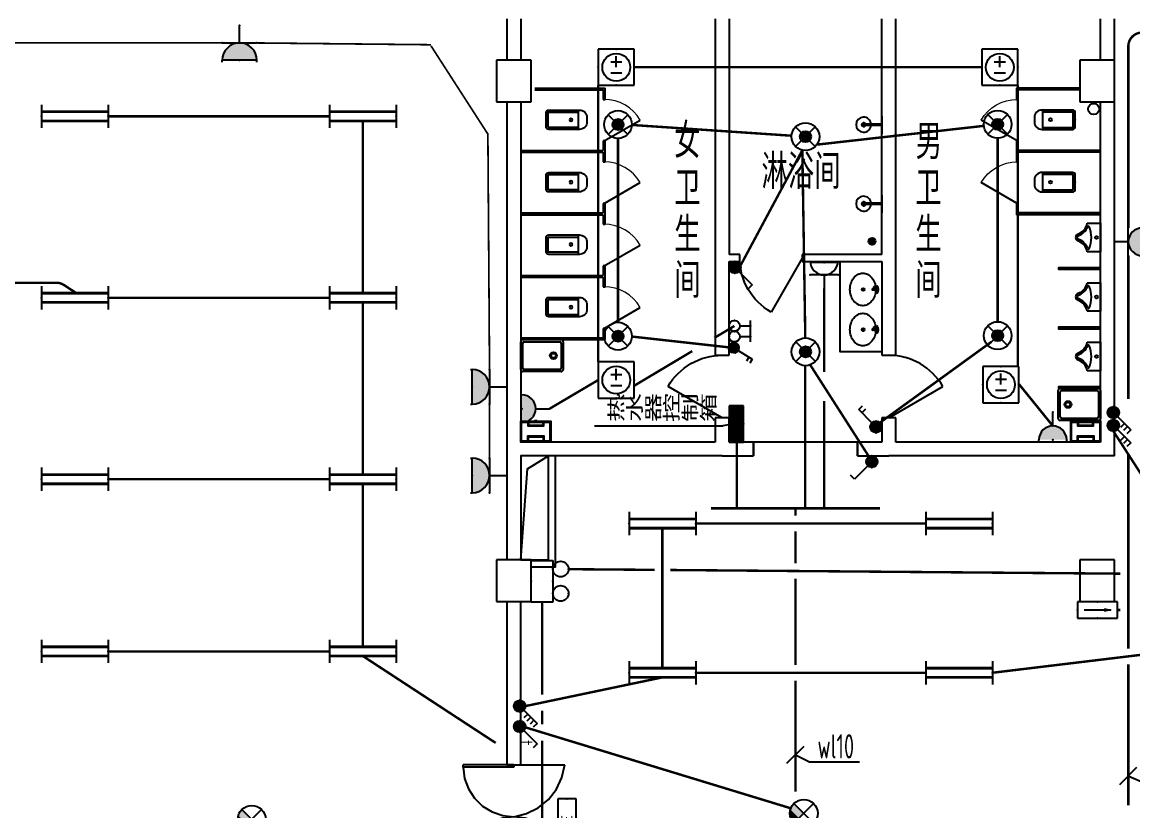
# Model space of a CAD drawing. Extents: x 2166032 to 5302137, y 581493 to 2416206.
# Drawn here: x 2469612 to 2485609, y 1003290 to 1014653 of the extents above; entities that cross this region are included whole.
import ezdxf
from ezdxf.enums import TextEntityAlignment as Align

# ---------------------------------------------------------------- set-up
doc = ezdxf.new("R2010")
doc.units = 0
doc.header["$LTSCALE"] = 1000
doc.header["$MEASUREMENT"] = 0
doc.linetypes.add('DASH', pattern=[0.35, 0.25, -0.1])
doc.linetypes.add('DASHEDX2', pattern=[1.5, 1, -0.5])
for name, color, linetype in [('3T_WOOD', 21, 'Continuous'), ('COLUMN', 2, 'Continuous'), ('DIM-照明', 3, 'Continuous'), ('DIM-箱柜', 3, 'Continuous'), ('EQUIP-动力', 3, 'Continuous'), ('EQUIP-照明', 3, 'Continuous'), ('EQUIP-箱柜', 3, 'Continuous'), ('LATRINE', 8, 'Continuous'), ('LVTRY', 8, 'Continuous'), ('PUB_TEXT', 7, 'Continuous'), ('TEL_TEXT', 7, 'Continuous'), ('WALL', 8, 'Continuous'), ('WINDOW', 8, 'Continuous'), ('WIRE-应急', 6, 'DASH'), ('WIRE-照明', 1, 'Continuous'), ('厨卫', 8, 'Continuous'), ('地漏', 5, 'Continuous'), ('屋面', 151, 'Continuous'), ('消防', 7, 'Continuous')]:
    doc.layers.add(name, color=color, linetype=linetype)
doc.styles.add('_HZTXT', font='！tssdeng.shx', dxfattribs={"width": 0.8, "bigfont": '！tssdchn.shx'})
doc.styles.add('_TCH_LABEL', font='!tssdeng.shx', dxfattribs={"bigfont": '!tssdchn.shx'})
doc.styles.add('_TEL_DIM', font='@tssdeng.shx', dxfattribs={"width": 0.8, "height": 3.5, "bigfont": '!tssdchn.shx'})
doc.styles.get("Standard").update_dxf_attribs({"font": 'tssdeng.shx', "bigfont": 'tssdchn.shx'})
doc.styles.add('zz-0', font='arial.ttf')

# ---------------------------------------------------------------- blocks, each defined once
blk = doc.blocks.new('_LV8')
for p, q in [((-205, 0), (205, 0)), ((-205, -191), (-205, 0)), ((205, 0), (205, -191))]:
    blk.add_line(p, q)
blk.add_circle((0, -60), 20)
for centre, radius, start, end in [((5, -526), 395, 66.6675, 114.1084), ((-243, -391), 203, 19.2639, 79.2894), ((-152, -175), 10, 114.1084, 248.1394), ((-243, -401), 233, 19.2639, 68.1394), ((243, -401), 233, 110.4941, 160.7361), ((243, -391), 203, 100.7106, 160.7361), ((158, -173), 10, 290.4941, 66.6675), ((0, -306), 54, 199.2639, 269.7777), ((0, -316), 24, 199.2639, 269.4998), ((0, -306), 54, 270.2223, 340.7361), ((0, -316), 24, 270.5002, 340.7361)]:
    blk.add_arc(centre, radius, start, end)
blk = doc.blocks.new('$lvtry$00000200')
for p, q in [((-140, -40, 0), (-140, -480, 0)), ((-110, -40, 0), (-110, -470, 0)), ((100, 0, 0), (-100, 0, 0)), ((100, -30, 0), (-100, -30, 0)), ((110, -470, 0), (110, -40, 0)), ((140, -480, 0), (140, -40, 0)), ((140, -470, 0), (-140, -470, 0)), ((-30, -590, 0), (30, -590, 0))]:
    blk.add_line(p, q)
blk.add_circle((0, -359, 0), 20)
for centre, radius, start, end in [((-100, -40, 0), 40, 90, 180), ((-100, -40, 0), 10, 90, 180), ((100, -40, 0), 40, 0, 90), ((100, -40, 0), 10, 0, 90), ((-30, -480, 0), 110, 180, 270), ((30, -480, 0), 110, 270, 0)]:
    blk.add_arc(centre, radius, start, end)
blk.add_point((0, 0))
blk = doc.blocks.new('A$C339C1991')
at = {"layer": 'LVTRY'}
blk.add_line((114, 371), (134, 371), dxfattribs=at)
for points in [[(0, 371), (256, 371)], [(114, 371), (114, 107)], [(134, 371), (134, 107)]]:
    blk.add_lwpolyline(points, dxfattribs=at)
for centre, radius, start, end in [((124, 108), 108, 95.306, 84.694), ((124, 108), 28.3, 110.6725, 69.3275), ((124, 110), 10.5, 197.2381, 342.7619)]:
    blk.add_arc(centre, radius, start, end, dxfattribs=at)
blk = doc.blocks.new('$TCHSYS$APDOOR2D')
blk.add_line((0.5, 0), (0, 0.866))
at = {"lineweight": 13}
blk.add_arc((0.5, 0), 1, 120, 180, dxfattribs=at)
blk = doc.blocks.new('$lvtry$00000194')
for p, q in [((-17, -27, 0), (-17, -17, 0)), ((17, -27, 0), (17, -17, 0))]:
    blk.add_line(p, q)
at = {"elevation": 0}
blk.add_lwpolyline([(14, -39, -0.067374), (92, -53, -0.088152), (166, -93, -0.105269), (218, -155, -0.121685), (235, -224, -0.121685), (218, -292, -0.105269), (166, -355, -0.088152), (92, -394, -0.078966), (0, -409, -0.078966), (-92, -394, -0.088152), (-166, -355, -0.105269), (-218, -292, -0.121685), (-235, -224, -0.121685), (-218, -155, -0.105269), (-166, -93, -0.088152), (-92, -53, -0.059935), (-23, -40, -0.059935)], format="xyb", dxfattribs=at)
for centre, radius in [((0, -27, 0), 16.7), ((0, -221, 0), 20), ((0, -221, 0), 15)]:
    blk.add_circle(centre, radius)
for centre, radius, start, end in [((-40, -17, 0), 10.1, 106.6096, 258.1648), ((-64, 250, 0), 259, 274.7069, 282.3732), ((-75, -197, 0), 173, 71.36, 79.1873), ((-29, -63, 0), 6.77, 155.344, 308.3224), ((-171, 35, 0), 166, 324.8411, 338.1337), ((-171, 35, 0), 170, 324.8411, 331.3523), ((-29, -63, 0), 3.37, 155.344, 308.3224), ((100, -178, 0), 170, 132.3141, 138.8253), ((100, -178, 0), 166, 125.5327, 138.8253), ((-12, -42, 0), 10.6, 201.8924, 261.774), ((0, -17, 0), 16.7, 0, 180), ((-381, -99, 0), 372, 2.3982, 6.7627), ((0, -80, 0), 9.9, 201.7837, 338.2163), ((64, 250, 0), 259, 257.6268, 265.2931), ((381, -99, 0), 372, 170.1008, 177.6018), ((75, -197, 0), 173, 100.8127, 110.4191), ((40, -17, 0), 10.1, 281.8352, 73.3904)]:
    blk.add_arc(centre, radius, start, end)
blk.add_point((0, -17, 0))
blk = doc.blocks.new('A$C6BB928D5')
at = {"layer": '地漏'}
h = blk.add_hatch(dxfattribs=at)
h.set_pattern_fill('ANSI31', color=5, scale=10, style=0)
h.set_pattern_definition([(45, (-2253094.437, -153718.293), (-11.22532015, 11.22532015), [])])
h.paths.add_polyline_path([(0, 50, 1), (100, 50, 1)])
at = {"layer": '地漏', "color": 5}
blk.add_circle((50, 50), 50, dxfattribs=at)
blk = doc.blocks.new('$plan$00001091')
for p, q in [((-275, -410), (-275, -50)), ((-255, -30), (255, -30)), ((275, -50), (275, -410)), ((255, -430), (-255, -430))]:
    blk.add_line(p, q)
for points in [[(-275, 0, 0.414214), (-305, -30, 0.414214)], [(305, -30, 0.414214), (275, 0, 0.414214)], [(-305, -430, 0.414214), (-275, -460, 0.414214)], [(275, -460, 0.414214), (305, -430, 0.414214)]]:
    blk.add_lwpolyline(points, format="xyb")
for points in [[(-275, 0), (275, 0)], [(-305, -430), (-305, -30)], [(305, -30), (305, -430)], [(275, -460), (-275, -460)]]:
    blk.add_lwpolyline(points)
for radius in [50, 32.5]:
    blk.add_circle((165, -230), radius)
for centre, start, end in [((-255, -50), 90, 180), ((255, -50), 0, 90), ((-255, -410), 180, 270), ((255, -410), 270, 360)]:
    blk.add_arc(centre, 20, start, end)
at = {"style": 'zz-0'}
for tag in ['YSIZE', 'XSIZE']:
    blk.add_attdef(tag, (0, 0), '', height=0.5, dxfattribs=at)
blk = doc.blocks.new('cffd')
at = {"layer": '厨卫'}
for p, q in [((288, -44), (300, -44)), ((288, -256), (300, -256))]:
    blk.add_line(p, q, dxfattribs=at)
for points in [[(0, -365), (0, 65), (300, 65), (300, -365)], [(12, -353), (12, 53), (288, 53), (288, -353)]]:
    blk.add_lwpolyline(points, close=True, dxfattribs=at)
for points in [[(12, -272), (82, -272), (82, -29), (12, -29)], [(12, -262), (72, -262), (72, -39), (12, -39)], [(288, -261), (228, -261), (228, -39), (288, -39)], [(288, -251), (238, -251), (238, -49), (288, -49)]]:
    blk.add_lwpolyline(points, dxfattribs=at)
blk.add_lwpolyline([(290, -150, 0, 50, 0), (323, -150, 100, 100, 0)], format="xyseb", dxfattribs=at)
blk = doc.blocks.new('$equip$00001160')
for p, q in [((-1.2, 0.417), (-1.2, -0.417)), ((1.2, 0.417), (1.2, -0.417)), ((-1.2, 0.167), (1.2, 0.167)), ((-1.2, -0.167), (1.2, -0.167))]:
    blk.add_line(p, q)
at = {"const_width": 0.1}
for points in [[(-1.2, 0.167), (1.2, 0.167)], [(-1.2, -0.167), (1.2, -0.167)]]:
    blk.add_lwpolyline(points, dxfattribs=at)
at = {"layer": 'EQUIP-照明'}
for p in [(-1.2, 0), (0, 0.167), (1.2, 0), (0, -0.167)]:
    blk.add_point(p, dxfattribs=at)
at = {"layer": 'EQUIP-照明', "flags": 9}
blk.add_attdef('A', (0, 0), '', height=0.00002, dxfattribs=at)
blk = doc.blocks.new('$equip$00001965')
for p, q in [((0.147, 0.356), (0.625, 0.833)), ((0.625, 0.833), (0.766, 0.692)), ((0.286, 0.494), (0.427, 0.353)), ((0.399, 0.607), (0.54, 0.466)), ((0.512, 0.72), (0.653, 0.579))]:
    blk.add_line(p, q)
blk.add_circle((0, 0.208), 0.208)
for p in [(0, 0.417), (-0.208, 0.208), (0, 0), (0.208, 0.208)]:
    blk.add_point(p)
for points in [[(0, 0.417), (0, 0.417), (-0.104, 0.389), (0.104, 0.389)], [(-0.18, 0.312), (0.18, 0.312), (-0.208, 0.208), (0.208, 0.208)], [(-0.18, 0.104), (0.18, 0.104), (-0.208, 0.208), (0.208, 0.208)], [(-0.104, 0.389), (0.104, 0.389), (-0.18, 0.312), (0.18, 0.312)], [(-0.104, 0.028), (0.104, 0.028), (-0.18, 0.104), (0.18, 0.104)], [(0, 0), (0, 0), (-0.104, 0.028), (0.104, 0.028)]]:
    blk.add_solid(points)
at = {"layer": 'TEL_TEXT', "style": '_TEL_DIM', "flags": 1}
blk.add_attdef('A', text='', height=0.00002, dxfattribs=at).set_placement((0, 0), align=Align.MIDDLE_CENTER)
blk = doc.blocks.new('$equip$00001964')
for p, q in [((0.147, 0.356), (0.625, 0.833)), ((0.625, 0.833), (0.766, 0.692)), ((0.399, 0.607), (0.54, 0.466)), ((0.512, 0.72), (0.653, 0.579))]:
    blk.add_line(p, q)
blk.add_circle((0, 0.208), 0.208)
for p in [(0, 0.417), (-0.208, 0.208), (0, 0), (0.208, 0.208)]:
    blk.add_point(p)
for points in [[(0, 0.417), (0, 0.417), (-0.104, 0.389), (0.104, 0.389)], [(-0.18, 0.313), (0.18, 0.313), (-0.208, 0.208), (0.208, 0.208)], [(-0.18, 0.104), (0.18, 0.104), (-0.208, 0.208), (0.208, 0.208)], [(-0.104, 0.389), (0.104, 0.389), (-0.18, 0.313), (0.18, 0.313)], [(-0.104, 0.028), (0.104, 0.028), (-0.18, 0.104), (0.18, 0.104)], [(0, 0), (0, 0), (-0.104, 0.028), (0.104, 0.028)]]:
    blk.add_solid(points)
at = {"layer": 'TEL_TEXT', "style": '_TEL_DIM', "flags": 1}
blk.add_attdef('A', text='', height=0.00002, dxfattribs=at).set_placement((0, 0), align=Align.MIDDLE_CENTER)
blk = doc.blocks.new('$equip$00001190')
for p, q in [((-0.354, 0.354), (0.354, -0.354)), ((-0.354, -0.354), (0.354, 0.354))]:
    blk.add_line(p, q)
blk.add_circle((0, 0), 0.5)
for points in [[(-0.177, -0.177), (-0.483, 0.129), (0, 0), (-0.354, 0.354)], [(-0.306, -0.306), (-0.483, -0.129), (-0.177, -0.177), (-0.483, 0.129)], [(-0.354, -0.354), (-0.354, -0.354), (-0.306, -0.306), (-0.483, -0.129)]]:
    blk.add_solid(points)
at = {"flags": 9}
blk.add_attdef('A', (0, 0), '', height=0.00002, dxfattribs=at)
blk = doc.blocks.new('$equip$00001822')
for p, q in [((0.147, 0.356), (0.625, 0.833)), ((0.625, 0.833), (0.766, 0.692))]:
    blk.add_line(p, q)
blk.add_circle((0, 0.208), 0.208)
for p in [(0, 0.417), (-0.208, 0.208), (-0.015, 0.001), (0.208, 0.208)]:
    blk.add_point(p)
for points in [[(0, 0.417), (0, 0.417), (-0.104, 0.389), (0.104, 0.389)], [(-0.18, 0.313), (0.18, 0.313), (-0.208, 0.208), (0.208, 0.208)], [(-0.18, 0.104), (0.18, 0.104), (-0.208, 0.208), (0.208, 0.208)], [(-0.104, 0.389), (0.104, 0.389), (-0.18, 0.313), (0.18, 0.313)], [(-0.104, 0.028), (0.104, 0.028), (-0.18, 0.104), (0.18, 0.104)], [(0, 0), (0, 0), (-0.104, 0.028), (0.104, 0.028)]]:
    blk.add_solid(points)
at = {"color": 7, "style": '_TEL_DIM'}
blk.add_attdef('$TEXT$', text='', height=0.4, dxfattribs=at).set_placement((0.581, 0.465), align=Align.MIDDLE_CENTER)
at = {"color": 7, "style": '_TEL_DIM', "flags": 1}
blk.add_attdef('A', text='', height=0.00002, dxfattribs=at).set_placement((0, 0), align=Align.MIDDLE_CENTER)
blk = doc.blocks.new('$equip$00001237')
for p, q in [((-0.5, 1.05), (-0.5, 1)), ((-0.5, 1), (0.5, 1)), ((0.5, 1.05), (0.5, 1)), ((0.5, 0.5), (-0.5, 0.5)), ((0, 0.5), (0, 0))]:
    blk.add_line(p, q)
blk.add_arc((0, 1), 0.5, 180, 0)
for p in [(0, 1), (-0.5, 0.5), (0.5, 0.5), (0, 0)]:
    blk.add_point(p)
for points in [[(0.433, 0.75), (-0.433, 0.75), (0.5, 1), (-0.5, 1)], [(0.25, 0.567), (-0.25, 0.567), (0.433, 0.75), (-0.433, 0.75)], [(0, 0.5), (0, 0.5), (0.25, 0.567), (-0.25, 0.567)]]:
    blk.add_solid(points)
at = {"flags": 9}
blk.add_attdef('A', (0, 0), '', height=0.00002, dxfattribs=at)
blk = doc.blocks.new('$equip$00001687')
for p, q in [((0.72, 0.6), (-0.72, 0.6)), ((-0.72, 0.6), (-0.72, 0)), ((0.72, 0), (0.72, 0.6)), ((-0.72, 0), (0.72, 0))]:
    blk.add_line(p, q)
at = {"color": 7}
blk.add_line((-0.48, 0.3), (0.48, 0.3), dxfattribs=at)
for p in [(0, 0.6), (-0.72, 0.3), (0, 0), (0.72, 0.3)]:
    blk.add_point(p)
blk.add_solid([(0.24, 0.228), (0.528, 0.3), (0.24, 0.372)])
at = {"layer": 'TEL_TEXT', "style": '_TEL_DIM', "flags": 1}
blk.add_attdef('A', text='', height=0.00002, dxfattribs=at).set_placement((0, 0), align=Align.MIDDLE_CENTER)
blk = doc.blocks.new('$equip_U$00000006')
at = {"color": 3}
for p, q in [((-0.6, 0.624), (0.6, 0.624)), ((-0.6, 0), (-0.6, 0.624)), ((0.6, 0.624), (0.6, 0)), ((0.6, 0), (-0.6, 0))]:
    blk.add_line(p, q, dxfattribs=at)
for centre in [(-0.35, 0.849), (0.35, 0.849)]:
    blk.add_circle(centre, 0.225, dxfattribs=at)
at = {"style": '_TEL_DIM', "flags": 1}
blk.add_attdef('A', text='', height=0.00002, dxfattribs=at).set_placement((0, 0), align=Align.MIDDLE_CENTER)
blk = doc.blocks.new('$equip_U$00000175(20081108-2321)')
for p in [(0, 0.624), (-0.6, 0.312), (0, 0), (0.6, 0.312)]:
    blk.add_point(p)
blk.add_blockref('$equip_U$00000006', (0, 0))
at = {"color": 7, "style": '_TEL_DIM', "flags": 1}
blk.add_attdef('A', text='', height=0.000025, dxfattribs=at).set_placement((0, 0), align=Align.MIDDLE_CENTER)
blk = doc.blocks.new('$equip_U$00000184(许虹剑)')
for p in [(-0.35, 1.074), (0.35, 1.074), (-0.6, 0.312), (0, 0), (0.6, 0.312)]:
    blk.add_point(p)
blk.add_blockref('$equip_U$00000175(20081108-2321)', (0, 0))
at = {"color": 7, "style": '_TEL_DIM', "flags": 1}
blk.add_attdef('A', text='', height=0.000025, dxfattribs=at).set_placement((0, 0), align=Align.MIDDLE_CENTER)
blk = doc.blocks.new('$equip_U$00000360(20081108-2321)')
at = {"ltscale": 5}
for p in [(-0.35, 1.074), (0.35, 1.074), (-0.6, 0.312), (0, 0), (0.6, 0.312)]:
    blk.add_point(p, dxfattribs=at)
blk.add_blockref('$equip_U$00000184(许虹剑)', (0, 0), dxfattribs=at)
at = {"color": 7, "style": '_TEL_DIM', "flags": 1}
blk.add_attdef('A', text='', height=0.000025, dxfattribs=at).set_placement((0, 0), align=Align.MIDDLE_CENTER)
blk = doc.blocks.new('$equip$00001149')
for p, q in [((-0.354, 0.354), (0.354, -0.354)), ((0.354, 0.354), (-0.354, -0.354))]:
    blk.add_line(p, q)
for radius in [0.5, 0.2]:
    blk.add_circle((0, 0), radius)
for points in [[(-0.173, 0.1), (0.173, 0.1), (-0.2, 0), (0.2, 0)], [(-0.173, -0.1), (0.173, -0.1), (-0.2, 0), (0.2, 0)], [(-0.1, 0.173), (0.1, 0.173), (-0.173, 0.1), (0.173, 0.1)], [(0, 0.2), (0, 0.2), (-0.1, 0.173), (0.1, 0.173)], [(-0.1, -0.173), (0.1, -0.173), (-0.173, -0.1), (0.173, -0.1)], [(0, -0.2), (0, -0.2), (-0.1, -0.173), (0.1, -0.173)]]:
    blk.add_solid(points)
at = {"flags": 9}
blk.add_attdef('A', (0, 0), '', height=0.00002, dxfattribs=at)
blk = doc.blocks.new('$equip$00001274')
for p, q in [((-0.5, 1.05), (-0.5, 1)), ((0.5, 1.05), (0.5, 1)), ((0, 0.5), (0, 0))]:
    blk.add_line(p, q)
blk.add_arc((0, 1), 0.5, 180, 0)
for p in [(0, 1), (0, 0.5), (0, 0)]:
    blk.add_point(p)
for points in [[(0.433, 0.75), (-0.433, 0.75), (0.5, 1), (-0.5, 1)], [(0.433, 0.75), (-0.433, 0.75), (0.5, 1), (-0.5, 1)], [(0.25, 0.567), (-0.25, 0.567), (0.433, 0.75), (-0.433, 0.75)], [(0.25, 0.567), (-0.25, 0.567), (0.433, 0.75), (-0.433, 0.75)], [(0, 0.5), (0, 0.5), (0.25, 0.567), (-0.25, 0.567)], [(0, 0.5), (0, 0.5), (0.25, 0.567), (-0.25, 0.567)]]:
    blk.add_solid(points)
at = {"flags": 9}
blk.add_attdef('A', (0, 0), '', height=0.00002, dxfattribs=at)
blk = doc.blocks.new('$equip$00001344')
for p, q in [((0.65, 0.65), (-0.65, 0.65)), ((-0.65, 0.65), (-0.65, -0.65)), ((0, 0), (0, 0.4)), ((0.65, -0.65), (0.65, 0.65)), ((-0.2, 0.2), (0.2, 0.2)), ((-0.2, -0.2), (0.2, -0.2)), ((-0.65, -0.65), (0.65, -0.65))]:
    blk.add_line(p, q)
blk.add_circle((0, 0), 0.5)
for p in [(0, 0.65), (-0.65, 0), (0.65, 0), (0, -0.65)]:
    blk.add_point(p)
at = {"flags": 9}
blk.add_attdef('A', (0, 0), '', height=0.00002, dxfattribs=at)
blk = doc.blocks.new('$equip$00001238')
for p, q in [((0.497, 0.95), (-0.497, 0.95)), ((0.5, 0.5), (-0.5, 0.5)), ((0, 0.5), (0, 0))]:
    blk.add_line(p, q)
blk.add_arc((0, 1), 0.5, 180, 0)
for p in [(0, 0.95), (-0.5, 0.5), (0.5, 0.5), (0, 0)]:
    blk.add_point(p)
at = {"flags": 9}
blk.add_attdef('A', (0, 0), '', height=0.00002, dxfattribs=at)
blk = doc.blocks.new('$equip$00001963')
for p, q in [((0.147, 0.356), (0.625, 0.833)), ((0.625, 0.833), (0.766, 0.692)), ((0.512, 0.72), (0.653, 0.579))]:
    blk.add_line(p, q)
blk.add_circle((0, 0.208), 0.208)
for p in [(0, 0.417), (-0.208, 0.208), (0, 0), (0.208, 0.208)]:
    blk.add_point(p)
for points in [[(0, 0.417), (0, 0.417), (-0.104, 0.389), (0.104, 0.389)], [(-0.18, 0.313), (0.18, 0.313), (-0.208, 0.208), (0.208, 0.208)], [(-0.18, 0.104), (0.18, 0.104), (-0.208, 0.208), (0.208, 0.208)], [(-0.104, 0.389), (0.104, 0.389), (-0.18, 0.313), (0.18, 0.313)], [(-0.104, 0.028), (0.104, 0.028), (-0.18, 0.104), (0.18, 0.104)], [(0, 0), (0, 0), (-0.104, 0.028), (0.104, 0.028)]]:
    blk.add_solid(points)
at = {"layer": 'TEL_TEXT', "style": '_TEL_DIM', "flags": 1}
blk.add_attdef('A', text='', height=0.00002, dxfattribs=at).set_placement((0, 0), align=Align.MIDDLE_CENTER)
blk = doc.blocks.new('$equip$00001212')
for p, q in [((-0.222, 0), (0.222, 0)), ((0, 0.444), (0, 0))]:
    blk.add_line(p, q)
blk.add_circle((0, 0.667), 0.222)
at = {"layer": 'EQUIP-照明'}
for p in [(-0.222, 0.667), (0, 0.889), (0.222, 0.667), (0, 0)]:
    blk.add_point(p, dxfattribs=at)
at = {"layer": 'EQUIP-照明', "flags": 9}
blk.add_attdef('A', (0, 0), '', height=0.00002, dxfattribs=at)
blk = doc.blocks.new('*X38')
at = {"color": 0}
for p, q in [((-250, 33), (-83, 200)), ((-250, 68), (-118, 200)), ((-250, 104), (-154, 200)), ((-250, 139), (-189, 200)), ((-250, 174), (-224, 200)), ((-247, 0), (-47, 200)), ((-212, 0), (-12, 200)), ((-177, 0), (23, 200)), ((-141, 0), (59, 200)), ((-106, 0), (94, 200)), ((-71, 0), (129, 200)), ((-35, 0), (165, 200)), ((0, 0), (200, 200)), ((35, 0), (235, 200)), ((71, 0), (250, 179)), ((106, 0), (250, 144)), ((141, 0), (250, 109)), ((177, 0), (250, 73)), ((212, 0), (250, 38)), ((247, 0), (250, 3))]:
    blk.add_line(p, q, dxfattribs=at)
blk = doc.blocks.new('$equip$00001421')
for p, q in [((0.75, 0.6), (-0.75, 0.6)), ((-0.75, 0.6), (-0.75, 0)), ((0.75, 0), (0.75, 0.6)), ((-0.75, 0), (0.75, 0))]:
    blk.add_line(p, q)
at = {"const_width": 0.6}
blk.add_lwpolyline([(-0.75, 0.3), (0.75, 0.3)], dxfattribs=at)
for p in [(0, 0.6), (-0.75, 0.3), (0, 0), (0.75, 0.3)]:
    blk.add_point(p)
at = {"xscale": 0.00300000000061118, "yscale": 0.00300000000061118, "zscale": 0.003}
blk.add_blockref('*X38', (0, 0), dxfattribs=at)
at = {"style": '_TCH_LABEL', "flags": 9}
blk.add_attdef('A', (0, 0), '', height=0.00002, dxfattribs=at)
blk = doc.blocks.new('$equip$00001962')
for p, q in [((0.147, 0.356), (0.625, 0.833)), ((0.625, 0.833), (0.766, 0.692))]:
    blk.add_line(p, q)
blk.add_circle((0, 0.208), 0.208)
for p in [(0, 0.417), (-0.208, 0.208), (0, 0), (0.208, 0.208)]:
    blk.add_point(p)
for points in [[(0, 0.417), (0, 0.417), (-0.104, 0.389), (0.104, 0.389)], [(-0.18, 0.313), (0.18, 0.313), (-0.208, 0.208), (0.208, 0.208)], [(-0.18, 0.104), (0.18, 0.104), (-0.208, 0.208), (0.208, 0.208)], [(-0.104, 0.389), (0.104, 0.389), (-0.18, 0.313), (0.18, 0.313)], [(-0.104, 0.028), (0.104, 0.028), (-0.18, 0.104), (0.18, 0.104)], [(0, 0), (0, 0), (-0.104, 0.028), (0.104, 0.028)]]:
    blk.add_solid(points)
at = {"layer": 'TEL_TEXT', "style": '_TEL_DIM', "flags": 1}
blk.add_attdef('A', text='', height=0.00002, dxfattribs=at).set_placement((0, 0), align=Align.MIDDLE_CENTER)
blk = doc.blocks.new('$equip$00001776')
for p, q in [((0.72, 0.66), (-0.72, 0.66)), ((-0.72, 0.66), (-0.72, 0)), ((0.72, 0), (0.72, 0.66)), ((-0.72, 0), (0.72, 0))]:
    blk.add_line(p, q)
for p in [(0, 0.66), (-0.72, 0.33), (0, 0), (0.72, 0.33)]:
    blk.add_point(p)
at = {"color": 7, "style": '_TEL_DIM'}
blk.add_attdef('$TEXT$', text='', height=0.4, dxfattribs=at).set_placement((0, 0.33), align=Align.MIDDLE_CENTER)
at = {"color": 7, "style": '_TEL_DIM', "flags": 1}
blk.add_attdef('A', text='', height=0.00002, dxfattribs=at).set_placement((0, 0), align=Align.MIDDLE_CENTER)
blk = doc.blocks.new('$DorLib2D$00000141')
at = {"color": 0}
for points in [[(-0.5, 0), (-0.5, 0.487)], [(-0.475, 0.487), (-0.5, 0.487)], [(-0.475, 0), (-0.475, 0.487)], [(-0.369, 0.473), (-0.475, 0.487)], [(-0.268, 0.435), (-0.369, 0.473)], [(-0.178, 0.377), (-0.268, 0.435)], [(0.268, 0.435), (0.178, 0.377)], [(0.369, 0.473), (0.268, 0.435)], [(0.475, 0.487), (0.369, 0.473)], [(0.475, 0), (0.475, 0.487)], [(0.475, 0.487), (0.5, 0.487)], [(0.5, 0), (0.5, 0.487)], [(-0.103, 0.3), (-0.178, 0.377)], [(0.178, 0.377), (0.103, 0.3)], [(-0.047, 0.208), (-0.103, 0.3)], [(0.103, 0.3), (0.047, 0.208)], [(-0.012, 0.107), (-0.047, 0.208)], [(0, 0), (-0.012, 0.107)], [(0.012, 0.107), (0, 0)], [(0.047, 0.208), (0.012, 0.107)], [(-0.012, -0.107), (0, 0)], [(-0.5, 0), (-0.475, 0)], [(0.5, 0), (0.475, 0)]]:
    blk.add_lwpolyline(points, dxfattribs=at)
at = {"color": 0, "linetype": 'DASHEDX2'}
for points in [[(0, 0), (0.03, -0.122), (0.086, -0.234), (0.165, -0.331), (0.264, -0.408), (0.378, -0.461), (0.5, -0.488)], [(-0.5, 0), (-0.5, -0.488)], [(0.5, 0), (0.5, -0.488)], [(-0.103, -0.3), (-0.047, -0.208)], [(-0.047, -0.208), (-0.012, -0.107)], [(-0.178, -0.377), (-0.103, -0.3)], [(-0.268, -0.435), (-0.178, -0.377)], [(-0.475, -0.488), (-0.5, -0.488)], [(-0.475, -0.487), (-0.369, -0.473)], [(-0.369, -0.473), (-0.268, -0.435)]]:
    blk.add_lwpolyline(points, dxfattribs=at)
blk = doc.blocks.new('$DorLib2D$00000214')
at = {"color": 0}
blk.add_line((0.5, 0), (0, 0.866), dxfattribs=at)
blk.add_arc((0.5, 0), 1, 120, 180, dxfattribs=at)

msp = doc.modelspace()

# ---------------------------------------------------------------- linework, layer by layer
msp.add_circle((2604640.5, 1020101.3), 438608.5)
at = {"layer": '3T_WOOD'}
msp.add_lwpolyline([(2476794.4, 1006904.3), (2476892.7, 1008215.8), (2477194.4, 1008404.3)], dxfattribs=at)
at = {"layer": 'COLUMN'}
for p, q in [((2476944.1, 1014104.4), (2476444.1, 1014104.4)), ((2476444.1, 1014104.4), (2476444.1, 1013504.3)), ((2476944.1, 1013504.3), (2476944.1, 1014104.4)), ((2485344.1, 1014104.4), (2484844.1, 1014104.4)), ((2484844.1, 1014104.4), (2484844.1, 1013504.3)), ((2485344.1, 1013504.3), (2485344.1, 1014104.4)), ((2476444.1, 1013504.3), (2476944.1, 1013504.3)), ((2484844.1, 1013504.3), (2485344.1, 1013504.3)), ((2476944.1, 1006904.4), (2476444.1, 1006904.4)), ((2476444.1, 1006904.4), (2476444.1, 1006304.4)), ((2476944.1, 1006304.4), (2476944.1, 1006904.4)), ((2485344.1, 1006904.4), (2484844.1, 1006904.4)), ((2484844.1, 1006904.4), (2484844.1, 1006304.4)), ((2485344.1, 1006304.4), (2485344.1, 1006904.4)), ((2476444.1, 1006304.4), (2476944.1, 1006304.4)), ((2484844.1, 1006304.4), (2485344.1, 1006304.4))]:
    msp.add_line(p, q, dxfattribs=at)
at = {"layer": 'DIM-照明'}
for p, q in [((2480627.1, 1003974.8), (2480874.6, 1004222.2)), ((2485420.6, 1003669.4), (2485668.1, 1003916.9))]:
    msp.add_line(p, q, dxfattribs=at)
for points in [[(2480750.9, 1004098.5), (2480953.3, 1003994.4)], [(2480953.3, 1003994.4), (2481671.1, 1003994.4)], [(2485544.4, 1003793.1), (2485805.9, 1003678.7)]]:
    msp.add_lwpolyline(points, dxfattribs=at)
at = {"layer": 'DIM-箱柜'}
for p in [(2477856, 1008837.6), (2479814.1, 1008855.9)]:
    msp.add_line(p, (2479703.9, 1008837.6), dxfattribs=at)
at = {"layer": 'LATRINE'}
for p, q in [((2476994.4, 1013704.3), (2478006.9, 1013704.3)), ((2476994.4, 1013679.3), (2477981.9, 1013679.3)), ((2477981.9, 1013679.3), (2477981.9, 1013541.8)), ((2478006.9, 1013541.8), (2478006.9, 1013704.3)), ((2484844.1, 1013704.3), (2483931.9, 1013704.3)), ((2483931.9, 1013704.3), (2483931.9, 1013541.8)), ((2484844.1, 1013679.3), (2483956.9, 1013679.3)), ((2483956.9, 1013541.8), (2483956.9, 1013679.3)), ((2477981.9, 1013541.8), (2478006.9, 1013541.8)), ((2483931.9, 1013541.8), (2483956.9, 1013541.8)), ((2478006.9, 1012941.8), (2477981.9, 1012941.8)), ((2477981.9, 1012941.8), (2477981.9, 1012804.3)), ((2478006.9, 1012791.8), (2478006.9, 1012941.8)), ((2483956.9, 1012941.8), (2483931.9, 1012941.8)), ((2483931.9, 1012941.8), (2483931.9, 1012791.8)), ((2483956.9, 1012804.3), (2483956.9, 1012941.8)), ((2476794.4, 1012804.3), (2477981.9, 1012804.3)), ((2476794.4, 1012779.3), (2477981.9, 1012779.3)), ((2477981.9, 1012779.3), (2477981.9, 1012641.8)), ((2478006.9, 1012641.8), (2478006.9, 1012791.8)), ((2483931.9, 1012791.8), (2483931.9, 1012641.8)), ((2485144.4, 1012804.3), (2483956.9, 1012804.3)), ((2485144.4, 1012779.3), (2483956.9, 1012779.3)), ((2483956.9, 1012641.8), (2483956.9, 1012779.3)), ((2485144.4, 1012779.3), (2485144.4, 1012804.3)), ((2477981.9, 1012641.8), (2478006.9, 1012641.8)), ((2483931.9, 1012641.8), (2483956.9, 1012641.8)), ((2478006.9, 1012041.8), (2477981.9, 1012041.8)), ((2477981.9, 1012041.8), (2477981.9, 1011904.3)), ((2478006.9, 1011891.8), (2478006.9, 1012041.8)), ((2483956.9, 1012041.8), (2483931.9, 1012041.8)), ((2483931.9, 1012041.8), (2483931.9, 1011879.3)), ((2483956.9, 1011904.3), (2483956.9, 1012041.8)), ((2476794.4, 1011904.3), (2477981.9, 1011904.3)), ((2476794.4, 1011879.3), (2477981.9, 1011879.3)), ((2477981.9, 1011879.3), (2477981.9, 1011741.8)), ((2478006.9, 1011741.8), (2478006.9, 1011891.8)), ((2485144.4, 1011879.3), (2483931.9, 1011879.3)), ((2485144.4, 1011904.3), (2483956.9, 1011904.3)), ((2485144.4, 1011879.3), (2485144.4, 1011904.3)), ((2477981.9, 1011741.8), (2478006.9, 1011741.8)), ((2478006.9, 1011141.8), (2477981.9, 1011141.8)), ((2477981.9, 1011141.8), (2477981.9, 1011004.3)), ((2478006.9, 1010991.8), (2478006.9, 1011141.8)), ((2476794.4, 1011004.3), (2477981.9, 1011004.3)), ((2476794.4, 1010979.3), (2477981.9, 1010979.3)), ((2477981.9, 1010979.3), (2477981.9, 1010841.8)), ((2478006.9, 1010841.8), (2478006.9, 1010991.8)), ((2477981.9, 1010841.8), (2478006.9, 1010841.8)), ((2478006.9, 1010241.8), (2477981.9, 1010241.8)), ((2477981.9, 1010241.8), (2477981.9, 1010104.3)), ((2478006.9, 1010079.3), (2478006.9, 1010241.8)), ((2476794.4, 1010104.3), (2477981.9, 1010104.3)), ((2476794.4, 1010079.3), (2478006.9, 1010079.3))]:
    msp.add_line(p, q, dxfattribs=at)
at = {"layer": 'LVTRY'}
msp.add_lwpolyline([(2481994.4, 1011204.3), (2481994.4, 1009904.3), (2481394.4, 1009904.3), (2481394.4, 1011204.3)], close=True, dxfattribs=at)
at = {"layer": 'LVTRY', "linetype": 'Continuous'}
for points in [[(2485144.4, 1011089.3), (2484544.4, 1011089.3), (2484544.4, 1011119.3), (2485144.4, 1011119.3)], [(2485144.4, 1010232.2), (2484544.4, 1010232.2), (2484544.4, 1010262.2), (2485144.4, 1010262.2)], [(2485144.4, 1009375), (2484544.4, 1009375), (2484544.4, 1009405), (2485144.4, 1009405)]]:
    msp.add_lwpolyline(points, dxfattribs=at)
at = {"layer": 'WALL'}
for p, q in [((2476594.4, 1014704.3), (2476594.4, 1014104.4)), ((2476794.4, 1014704.3), (2476794.4, 1014104.4)), ((2479594.4, 1014704.3), (2479594.4, 1011254.3)), ((2479794.4, 1014704.3), (2479794.4, 1011304.3)), ((2481994.4, 1011304.3), (2481994.4, 1014704.3)), ((2482194.4, 1011254.3), (2482194.4, 1014704.3)), ((2485144.4, 1014104.4), (2485144.4, 1014704.3)), ((2485344.4, 1013804.4), (2485344.4, 1014704.3)), ((2485344.4, 1008404.3), (2485344.4, 1013804.4)), ((2476594.4, 1013504.3), (2476594.4, 1008504.3)), ((2476794.4, 1013504.3), (2476794.4, 1008604.3)), ((2485144.4, 1008604.3), (2485144.4, 1013504.3)), ((2479594.4, 1011254.3), (2479594.4, 1009854.3)), ((2479948.9, 1011304.3), (2479794.4, 1011304.3)), ((2479794.4, 1009854.3), (2479794.4, 1011204.3)), ((2479794.4, 1011204.3), (2479948.9, 1011204.3)), ((2479948.9, 1011204.3), (2479948.9, 1011304.3)), ((2481994.4, 1011304.3), (2480848.9, 1011304.3)), ((2480848.9, 1011304.3), (2480848.9, 1011204.3)), ((2480848.9, 1011204.3), (2481994.4, 1011204.3)), ((2481994.4, 1011204.3), (2481994.4, 1009854.3)), ((2482194.4, 1009854.3), (2482194.4, 1011254.3)), ((2479594.4, 1009854.3), (2479794.4, 1009854.3)), ((2481994.4, 1009854.3), (2482194.4, 1009854.3)), ((2479794.4, 1008954.3), (2479594.4, 1008954.3)), ((2479594.4, 1008954.3), (2479594.4, 1008604.3)), ((2479794.4, 1008604.3), (2479794.4, 1008954.3)), ((2482194.4, 1008954.3), (2481994.4, 1008954.3)), ((2481994.4, 1008954.3), (2481994.4, 1008604.3)), ((2482194.4, 1008604.3), (2482194.4, 1008954.3)), ((2476594.4, 1008504.3), (2476594.4, 1006904.4)), ((2479594.4, 1008604.3), (2476794.4, 1008604.3)), ((2480144.4, 1008604.3), (2479794.4, 1008604.3)), ((2480144.4, 1008404.3), (2480144.4, 1008604.3)), ((2481994.4, 1008604.3), (2481644.4, 1008604.3)), ((2481644.4, 1008604.3), (2481644.4, 1008404.3)), ((2485144.4, 1008604.3), (2482194.4, 1008604.3)), ((2479694.4, 1008404.3), (2476794.4, 1008404.3)), ((2476794.4, 1008404.3), (2476794.4, 1006904.4)), ((2479694.4, 1008404.3), (2480144.4, 1008404.3)), ((2481644.4, 1008404.3), (2482094.4, 1008404.3)), ((2485344.4, 1008404.3), (2482094.4, 1008404.3)), ((2476594.4, 1006304.4), (2476594.4, 1003954.3)), ((2476794.4, 1003954.3), (2476794.4, 1006304.4)), ((2476594.4, 1003954.3), (2476794.4, 1003954.3))]:
    msp.add_line(p, q, dxfattribs=at)
at = {"layer": 'WINDOW', "linetype": 'DASH'}
for p, q in [((2480144.4, 1008604.3), (2480144.4, 1008404.3)), ((2481644.4, 1008404.3), (2481644.4, 1008604.3))]:
    msp.add_line(p, q, dxfattribs=at)
at = {"layer": 'WINDOW'}
msp.add_line((2481644.4, 1008604.3), (2480144.4, 1008604.3), dxfattribs=at)
at = {"layer": 'WIRE-应急', "linetype": 'DASH', "const_width": 35}
for points in [[(2478720.6, 1006762), (2477481, 1006772.1)], [(2485431.9, 1006707.3), (2478945.6, 1006760.2)], [(2477100.1, 1006297.9), (2477100.1, 1004964.3)], [(2485389.5, 1006183.8), (2485431.9, 1006183.8)], [(2477100.1, 1004734.4), (2477100.1, 1004537.2)], [(2476820.6, 1004504.9), (2480684, 1003326.3)], [(2477100.1, 1004302), (2477100.1, 1001681.3)]]:
    msp.add_lwpolyline(points, dxfattribs=at)
at = {"layer": 'WIRE-照明', "linetype": 'Continuous', "const_width": 35}
for points in [[(2488969.4, 1014504.3), (2485744.4, 1014504.3, 0.4142136), (2485544.4, 1014304.3), (2485544.4, 1011689.3)], [(2466311.1, 1010899.3), (2470103.6, 1010899.3, -0.1460289), (2470213.2, 1010866.6), (2470392.3, 1010749.3)]]:
    msp.add_lwpolyline(points, format="xyb", dxfattribs=at)
at = {"layer": 'WIRE-照明', "color": 1, "linetype": 'Continuous', "const_width": 25}
for points in [[(2468543.6, 1014354.4), (2472493.6, 1014354.4)], [(2472993.6, 1014354.4), (2475500, 1014328.7)], [(2475500.1, 1014312.7), (2476319.8, 1013040.9)], [(2476343.6, 1009649.8), (2476319.7, 1013057)], [(2476343.6, 1009149.8), (2476343.6, 1008373.8)]]:
    msp.add_lwpolyline(points, dxfattribs=at)
at = {"layer": 'WIRE-照明', "linetype": 'Continuous', "const_width": 35}
for points in [[(2478428.9, 1014004.1), (2483433.7, 1014004.1)], [(2477908.9, 1013744.1), (2477908.9, 1009757.5)], [(2483953.7, 1013744.1), (2483953.7, 1009691.2)], [(2470848.6, 1013297.2), (2474038.6, 1013297.2)], [(2474518.6, 1013230.5), (2474518.6, 1010749.3)], [(2478394.3, 1013172.7), (2480694.8, 1013017.7)], [(2481058.1, 1012889.3), (2483464.6, 1013159.9)], [(2478194.4, 1012979.3), (2478194.4, 1010329.3)], [(2483663.4, 1012982.3), (2483663.4, 1010338.3)], [(2479955.5, 1011141.1), (2480849.2, 1012809.4)], [(2480849.2, 1012809.4), (2480891.9, 1010104.2)], [(2485544.4, 1011289.3), (2485544.4, 1009226.2)], [(2470848.6, 1010682.6), (2474038.6, 1010682.6)], [(2481163, 1010811.1), (2481163, 1009611.2)], [(2474518.6, 1010616), (2474518.6, 1008134.7)], [(2479583.1, 1010104.9), (2479870.8, 1010276.7)], [(2478394.3, 1010123.9), (2479863.5, 1009960.6)], [(2481911, 1008842.6), (2483573, 1010047.9)], [(2478428.9, 1009416.1), (2479263.3, 1009914.1)], [(2480962.4, 1009716), (2481809.3, 1008393.1)], [(2480889.6, 1009704.3), (2480889.6, 1007648.1)], [(2477908.9, 1009497.5), (2477208.8, 1009084.1)], [(2483958.7, 1009452.1), (2484457, 1008836.3)], [(2481163, 1009193.9), (2481163, 1007648.1)], [(2485329, 1008760.8), (2487282.9, 1005734.2)], [(2479907.1, 1008603), (2479907.1, 1007654)], [(2485544.4, 1008425.1), (2485544.4, 1005628.9)], [(2470848.6, 1008068.1), (2474038.6, 1008068.1)], [(2474518.6, 1008001.4), (2474518.6, 1005653.5)], [(2479533.8, 1007648.1), (2481967.9, 1007648.1)], [(2480750.9, 1007648.1), (2480750.9, 1007541.9)], [(2478833.1, 1007362.7), (2478833.1, 1005346)], [(2482628.1, 1007429.4), (2479313.1, 1007429.4)], [(2480750.9, 1007316.9), (2480750.9, 1006858)], [(2480750.9, 1006633), (2480750.9, 1005391.9)], [(2470848.6, 1005586.9), (2474038.6, 1005586.9)], [(2483588.1, 1005279.4), (2486802.9, 1005667.5)], [(2474518.6, 1005520.2), (2476432.5, 1004268.3)], [(2485544.4, 1005402.3), (2485544.4, 1003366.9)], [(2482628.1, 1005279.4), (2479313.1, 1005279.4)], [(2476862.3, 1004799.5), (2478833.1, 1005212.7)], [(2480750.9, 1005166.9), (2480750.9, 1003566.9)]]:
    msp.add_lwpolyline(points, dxfattribs=at)
at = {"layer": '屋面', "color": 6}
msp.add_circle((2485045.2, 1013401.9), 80, dxfattribs=at)
msp.add_circle((2485045.2, 1013401.9), 80, dxfattribs=at)
at = {"layer": '消防'}
msp.add_lwpolyline([(2477194.4, 1008404.3), (2476794.4, 1008404.3), (2476794.4, 1006904.3), (2477194.4, 1006904.3)], close=True, dxfattribs=at)
msp.add_lwpolyline([(2476944.4, 1006804.3), (2477294.4, 1006804.3), (2477294.4, 1008404.3)], dxfattribs=at)

# ---------------------------------------------------------------- block references
at = {"layer": 'EQUIP-动力'}
for name, p, xscale, yscale, zscale, rotation in [('$equip$00001237', (2472743.6, 1014604.4), 500, 500, 500, 180.00000000004), ('$equip$00001237', (2485344.4, 1011489.3), 400, 400, 400, 270), ('$equip$00001237', (2476593.6, 1009399.8), 500, 500, 500, 90), ('$equip$00001274', (2477208.8, 1009084.1), 400, 400, 400, 90), ('$equip$00001274', (2484457, 1009036.3), 400, 400, 400, 180), ('$equip$00001237', (2476593.6, 1008123.8), 500, 500, 500, 90)]:
    msp.add_blockref(name, p, dxfattribs=dict(at, xscale=xscale, yscale=yscale, zscale=zscale, rotation=rotation))
at = {"layer": 'EQUIP-动力', "xscale": 400, "yscale": 400, "zscale": 400}
for name, p in [('$equip$00001344', (2478168.9, 1014004.1)), ('$equip$00001344', (2483693.7, 1014004.1)), ('$equip$00001238', (2481163, 1010811.1)), ('$equip$00001344', (2478168.9, 1009497.5)), ('$equip$00001344', (2483709.6, 1009431.2))]:
    msp.add_blockref(name, p, dxfattribs=at)
at = {"layer": 'EQUIP-照明', "xscale": 400, "yscale": 400, "zscale": 400}
for name, p in [('$equip$00001160', (2470368.6, 1013297.2)), ('$equip$00001160', (2474518.6, 1013297.2)), ('$equip$00001149', (2478194.4, 1013179.3)), ('$equip$00001149', (2483663.4, 1013182.3)), ('$equip$00001149', (2480894.4, 1013004.3)), ('$equip$00001160', (2470368.6, 1010682.6)), ('$equip$00001160', (2474518.6, 1010682.6)), ('$equip$00001149', (2478194.4, 1010129.3)), ('$equip$00001149', (2483663.4, 1010138.3)), ('$equip$00001149', (2480895, 1009904.3)), ('$equip$00001160', (2470368.6, 1008068.1)), ('$equip$00001160', (2474518.6, 1008068.1)), ('$equip$00001160', (2478833.1, 1007429.4)), ('$equip$00001160', (2483108.1, 1007429.4)), ('$equip$00001687', (2485101.5, 1006063.8)), ('$equip$00001160', (2470368.6, 1005586.9)), ('$equip$00001160', (2474518.6, 1005586.9)), ('$equip$00001160', (2478833.1, 1005279.4)), ('$equip$00001160', (2483108.1, 1005279.4)), ('$equip$00001190', (2472919.1, 1003168.4)), ('$equip$00001190', (2480870.6, 1003254.4))]:
    msp.add_blockref(name, p, dxfattribs=at)
at = {"layer": 'EQUIP-照明'}
for name, p, xscale, yscale, zscale, rotation in [('$equip$00001962', (2479794.4, 1011120.3), 400, 400, 400, 270), ('$equip$00001963', (2481994.4, 1008821.6), 400, 400, 400, 90), ('$equip$00001964', (2485245.6, 1009030.4), 400, 400, 400, 270), ('$equip$00001964', (2485245.6, 1008844.2), 400, 400, 400, 270), ('$equip$00001962', (2481850.9, 1008404.3), 400, 400, 400, 180), ('$equip_U$00000360(20081108-2321)', (2476944.1, 1006598), 500, 500, 500, 270), ('$equip$00001965', (2476695.6, 1004799.5), 400, 400, 400, 270)]:
    msp.add_blockref(name, p, dxfattribs=dict(at, xscale=xscale, yscale=yscale, zscale=zscale, rotation=rotation))
at = {"layer": 'EQUIP-照明', "color": 1, "xscale": 350, "yscale": 350, "zscale": 350, "rotation": 90}
for p in [(2480104.2, 1010276.7), (2480104.2, 1010123.3)]:
    msp.add_blockref('$equip$00001212', p, dxfattribs=at)
at = {"layer": 'EQUIP-照明', "color": 4, "xscale": 349.9999999998894, "yscale": 349.9999999998909, "zscale": 350, "rotation": 283.625222247927}
msp.add_blockref('$equip$00001963', (2479792.6, 1009943.4), dxfattribs=at)
at = {"layer": 'EQUIP-照明', "xscale": 400, "yscale": 400, "zscale": 400}
for name, p, rotation, values in [('$equip$00001822', (2476695.6, 1004504.9), 269.9999999999999, {'$TEXT$': 't'}), ('$equip$00001776', (2477591.1, 1003175.1), 90, {'$TEXT$': 'E'})]:
    msp.add_blockref(name, p, dxfattribs=dict(at, rotation=rotation)).add_auto_attribs(values)
at = {"layer": 'EQUIP-箱柜', "color": 1, "xscale": 350, "yscale": 350, "zscale": 350, "rotation": 270.0000000000381}
msp.add_blockref('$equip$00001421', (2479793.1, 1008865.5), dxfattribs=at)
at = {"layer": 'LATRINE', "xscale": 600, "zscale": 25}
for p, yscale, rotation in [((2477994.4, 1013241.8), 600, 270), ((2483944.4, 1013241.8), -600, 269.9999999969318), ((2477994.4, 1012341.8), 600, 270), ((2483944.4, 1012341.8), -600, 269.9999999969318), ((2477994.4, 1011441.8), 600, 270), ((2477994.4, 1010541.8), 600, 270)]:
    msp.add_blockref('$TCHSYS$APDOOR2D', p, dxfattribs=dict(at, yscale=yscale, rotation=rotation))
at = {"layer": 'LVTRY', "yscale": -1, "rotation": 270}
for p in [(2477157.3, 1013248.3, 0), (2477157.3, 1012348.3, 0), (2477157.3, 1011448.3, 0), (2477157.3, 1010548.3, 0)]:
    msp.add_blockref('$lvtry$00000200', p, dxfattribs=at)
at = {"layer": 'LVTRY'}
for name, p, rotation in [('A$C339C1991', (2481623.7, 1013300.4), 270), ('A$C339C1991', (2481623.7, 1012160.9), 270), ('$lvtry$00000194', (2481944.4, 1010802.9), 270), ('$lvtry$00000194', (2481944.4, 1010223.6), 270), ('$plan$00001091', (2484839.4, 1008915), 180)]:
    msp.add_blockref(name, p, dxfattribs=dict(at, rotation=rotation))
at = {"layer": 'LVTRY', "xscale": -1, "yscale": -1, "rotation": 90}
for p in [(2484781.4, 1013248.3, 0), (2484781.4, 1012348.3, 0)]:
    msp.add_blockref('$lvtry$00000200', p, dxfattribs=at)
at = {"layer": 'LVTRY', "linetype": 'Continuous', "rotation": 270}
for p in [(2485144.4, 1011551.6), (2485144.4, 1010694.4), (2485144.4, 1009837.3)]:
    msp.add_blockref('_LV8', p, dxfattribs=at)
at = {"layer": 'LVTRY'}
msp.add_blockref('$plan$00001091', (2477099.4, 1010079.3), dxfattribs=at)
at = {"layer": 'WINDOW', "xscale": 900, "yscale": -900, "zscale": 900}
msp.add_blockref('$DorLib2D$00000214', (2480398.9, 1011254.3), dxfattribs=at)
at = {"layer": 'WINDOW'}
for name, p, xscale, yscale, zscale, rotation in [('$DorLib2D$00000214', (2479694.4, 1009404.3), -900, 900, -900, 90.0000000000388), ('$DorLib2D$00000214', (2482094.4, 1009404.3), -900, -900, -900, 90), ('$DorLib2D$00000141', (2476694.4, 1003204.3), -1500, -1500, -1500, 269.9999999999677)]:
    msp.add_blockref(name, p, dxfattribs=dict(at, xscale=xscale, yscale=yscale, zscale=zscale, rotation=rotation))
at = {"layer": '厨卫', "rotation": 90.00000008004127}
for p in [(2476859.4, 1008604.3), (2484779.4, 1008604.3)]:
    msp.add_blockref('cffd', p, dxfattribs=at)
at = {"layer": '地漏'}
msp.add_blockref('A$C6BB928D5', (2481803.1, 1011444.3), dxfattribs=at)

# ---------------------------------------------------------------- texts
at = {"layer": 'DIM-照明', "color": 7, "style": '_TEL_DIM', "width": 0.64}
msp.add_text('wl10', height=350, dxfattribs=at).set_placement((2481066.6, 1004044.4))
at = {"layer": 'DIM-箱柜', "color": 7, "style": '_TEL_DIM', "width": 0.8}
msp.add_text('热水器控制箱', height=350, dxfattribs=at).set_placement((2478031, 1008907.6))
at = {"layer": 'PUB_TEXT', "style": '_HZTXT', "width": 0.8}
for s, p in [('女', (2479003.4, 1012694.3)), ('男', (2482481.9, 1012680.3)), ('淋浴间', (2480259.8, 1012249.5)), ('卫', (2479003.4, 1012009.3)), ('卫', (2482474.1, 1012009.3)), ('生', (2479003.4, 1011341.6)), ('生', (2482474.1, 1011341.6)), ('间', (2479003.4, 1010680.6)), ('间', (2482474.1, 1010680.6))]:
    msp.add_text(s, height=500, dxfattribs=at).set_placement(p)

doc.saveas('drawing.dxf')
